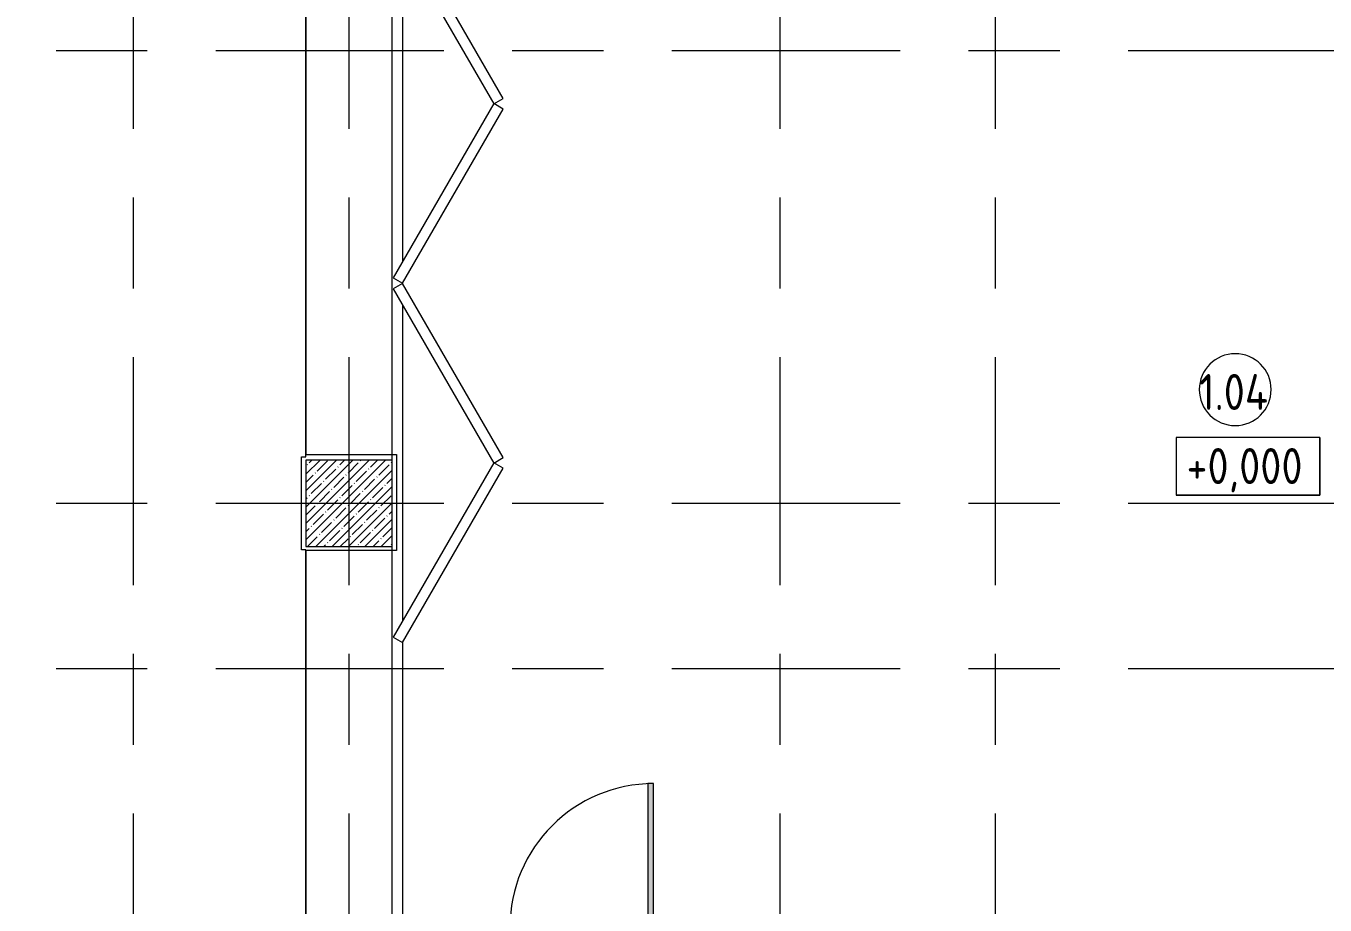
# Model space of a CAD drawing. Header units: millimetres. Extents: x -4029 to 232974, y -8553 to 104777.
# Drawn here: x 11762 to 20803, y 15355 to 21471 of the extents above; entities that cross this region are included whole.
import ezdxf

# ---------------------------------------------------------------- set-up
doc = ezdxf.new("R2010")
doc.units = ezdxf.units.MM
doc.linetypes.add('Осевая', pattern=[3175, 635, -476.25, 1587.5, -476.25])
for name, color, linetype, lineweight in [('A-AREA-BNDY', 7, 'Continuous', 9), ('A-AREA-IDEN', 7, 'Continuous', 9), ('G-ANNO-DIMS', 7, 'Continuous', 9), ('S-COLS', 7, 'Continuous', 9), ('Оси-2', 7, 'Осевая', 9)]:
    doc.layers.add(name, color=color, linetype=linetype, lineweight=lineweight)
for name, color, linetype, lineweight, true_color in [('A-DOOR-1', 7, 'Continuous', 9, 0xaaaaaa), ('A-DOOR-2', 7, 'Continuous', 9, 0xe2e2e2), ('A-DOOR-FRAM-1', 7, 'Continuous', 9, 0xe2e2e2), ('A-DOOR-FRAM-2', 7, 'Continuous', 9, 0xaaaaaa)]:
    doc.layers.add(name, color=color, linetype=linetype, lineweight=lineweight, true_color=true_color)
doc.styles.add('GOST Common', font='', dxfattribs={"width": 0.9, "height": 250})
doc.styles.get('GOST Common').set_extended_font_data('GOST Common')

# ---------------------------------------------------------------- blocks, each defined once
blk = doc.blocks.new('BSC_Колонна _Прямоугольная - 600х600-23295697-План монтажа стен и перегородок 1 этажа в осях 1-12')
at = {"layer": 'S-COLS'}
h = blk.add_hatch(dxfattribs=at)
h.set_pattern_fill('FP_8', color=256, style=0, pattern_type=2)
h.set_pattern_definition([(45, (-14010, -18150), (-57.02463, 57.02463), []), (45, (-13952.975, -18150), (-57.02463, 57.02463), [100.806, -20.161, 3.353, -16.808])])
h.paths.add_polyline_path([(300, -300), (300, 300), (-300, 300), (-300, -300)])
for p, q in [((300, 300), (-300, 300)), ((-300, 300), (-300, -300)), ((300, -300), (300, 300)), ((-300, -300), (300, -300))]:
    blk.add_line(p, q, dxfattribs=at)
blk = doc.blocks.new('110_Дверь_СКБ_1Ст_Внутренняя1 - Д-13 1100x2100h_кладовая-33288301-План монтажа стен и перегородок 1 этажа в осях 1-12')
at = {"layer": 'A-DOOR-1'}
h = blk.add_hatch(dxfattribs=at)
h.set_pattern_fill('FP_41', color=256, style=0, pattern_type=2)
h.set_pattern_definition([(135, (1751.41, 174.685), (-14.14214, -14.14214), []), (225, (1751.41, 174.685), (14.14214, -14.14214), [])])
h.paths.add_polyline_path([(558.8, -110), (562.5, -110), (562.5, 110), (537.5, 110), (537.5, -110)])
at = {"layer": 'A-DOOR-2'}
h = blk.add_hatch(color=256, dxfattribs=at)
h.paths.add_polyline_path([(537.5, 30), (537.5, 110), (512.5, 110), (512.5, 70), (502.5, 70), (502.5, 30), (533.2, 30)])
h.paths.add_polyline_path([(-497.5, 30), (-477.5, 30), (-477.5, 70), (-487.5, 70), (-487.5, 110), (-512.5, 110), (-512.5, 30)])
at = {"layer": 'A-DOOR-FRAM-1'}
for points in [[(512.5, 110), (512.5, 1110), (472.5, 1110), (472.5, 110)], [(-512.5, 110), (-497.5, 110), (-497.5, 118), (-567.5, 118), (-567.5, 110), (-537.5, 110)], [(522.5, 110), (592.5, 110), (592.5, 118), (522.5, 118)], [(-497.5, -110), (-497.5, 30), (-512.5, 30), (-512.5, -110)], [(537.5, -110), (537.5, 30), (522.5, 30), (522.5, -110)], [(-567.5, -118), (-497.5, -118), (-497.5, -110), (-567.5, -110)], [(537.5, -118), (592.5, -118), (592.5, -110), (522.5, -110), (522.5, -118)]]:
    blk.add_hatch(color=256, dxfattribs=at).paths.add_polyline_path(points)
at = {"layer": 'A-DOOR-FRAM-2'}
h = blk.add_hatch(dxfattribs=at)
h.set_pattern_fill('FP_42', color=256, style=0, pattern_type=2)
h.set_pattern_definition([(45, (-371.384, 174.685), (-14.1421, 14.1421), []), (135, (-371.384, 174.685), (-14.1421, -14.1421), [])])
h.paths.add_polyline_path([(-537.5, -110), (-512.5, -110), (-512.5, 110), (-537.5, 110)])
at = {"layer": 'A-DOOR-1'}
for p, q in [((512.5, 1110), (472.5, 1110)), ((472.5, 1110), (472.5, 110)), ((512.5, 110), (512.5, 1110)), ((472.5, 110), (512.5, 110))]:
    blk.add_line(p, q, dxfattribs=at)
blk.add_arc((512.5, 110), 1000, 90, 180, dxfattribs=at)
at = {"layer": 'A-DOOR-FRAM-2'}
for p, q in [((-497.5, 118), (-567.5, 118)), ((-567.5, 118), (-567.5, 110)), ((-567.5, 110), (-497.5, 110)), ((-512.5, 110), (-537.5, 110)), ((-537.5, 110), (-537.5, -110)), ((-487.5, 110), (-512.5, 110)), ((-512.5, 110), (-512.5, 30)), ((-512.5, -110), (-512.5, 110)), ((-497.5, 110), (-512.5, 110)), ((-512.5, 110), (-512.5, 109)), ((-512.5, 109), (-497.5, 109)), ((-497.5, 110), (-497.5, 118)), ((-497.5, 109), (-497.5, 110)), ((-487.5, 70), (-487.5, 110)), ((512.5, 110), (512.5, 70)), ((537.5, 110), (512.5, 110)), ((592.5, 118), (522.5, 118)), ((522.5, 118), (522.5, 110)), ((537.5, 110), (522.5, 110)), ((522.5, 110), (522.5, 109)), ((522.5, 110), (592.5, 110)), ((522.5, 109), (537.5, 109)), ((537.5, 30), (537.5, 110)), ((562.5, 110), (537.5, 110)), ((537.5, 110), (537.5, -110)), ((537.5, 109), (537.5, 110)), ((562.5, -110), (562.5, 110)), ((592.5, 110), (592.5, 118)), ((-512.5, 30), (-477.5, 30)), ((-497.5, 30), (-512.5, 30)), ((-512.5, 30), (-512.5, -110)), ((-497.5, -110), (-497.5, 30)), ((-477.5, 70), (-487.5, 70)), ((-477.5, 30), (-477.5, 70)), ((512.5, 70), (502.5, 70)), ((502.5, 70), (502.5, 30)), ((502.5, 30), (537.5, 30)), ((537.5, 30), (522.5, 30)), ((522.5, 30), (522.5, -110)), ((537.5, -110), (537.5, 30)), ((-497.5, -110), (-567.5, -110)), ((-567.5, -110), (-567.5, -118)), ((-567.5, -118), (-497.5, -118)), ((-537.5, -110), (-512.5, -110)), ((-512.5, -110), (-497.5, -110)), ((-497.5, -118), (-497.5, -110)), ((522.5, -110), (537.5, -110)), ((592.5, -110), (522.5, -110)), ((522.5, -110), (522.5, -118)), ((522.5, -118), (592.5, -118)), ((537.5, -110), (562.5, -110)), ((592.5, -118), (592.5, -110))]:
    blk.add_line(p, q, dxfattribs=at)
blk = doc.blocks.new('DOR__перегородка__Прямоугольная - ТП-2_ Вн_ДПГ_9480х4200h_2-23998078-План монтажа стен и перегородок 1 этажа в осях 1-12')
at = {"layer": 'A-DOOR-1'}
for p, q in [((0, 0), (2650, 0)), ((3250, 0), (6400, 0)), ((7000, 0), (9480, 0)), ((0, -75), (1987.4, -75)), ((2137.4, -75), (4324.5, -75)), ((4474.5, -75), (4486.7, -75)), ((4636.7, -75), (6823.8, -75)), ((6973.8, -75), (6985, -75)), ((7135, -75), (9323.2, -75)), ((9105.2, -200.9), (9105.2, -75)), ((9180.2, -157.6), (9180.2, -75)), ((9255.2, -114.3), (9255.2, -75)), ((9473.2, -75), (9480, -75)), ((9330.2, -1474.2), (9330.2, -157.6)), ((9405.2, -1474.2), (9405.2, -114.3)), ((9180.2, -1474.2), (9180.2, -244.2)), ((9255.2, -1474.2), (9255.2, -200.9)), ((9105.2, -1474.2), (9105.2, -287.5)), ((9480, -1474.2), (9480, -450)), ((9105.2, -1474.2), (9480, -1474.2))]:
    blk.add_line(p, q, dxfattribs=at)
at = {"layer": 'A-DOOR-FRAM-2'}
for p, q in [((2019.1, -6.7), (1981.6, -71.7)), ((1981.6, -71.7), (3193.9, -771.8)), ((3231.5, -706.9), (2019.1, -6.7)), ((4442.7, -6.7), (3230.4, -706.9)), ((3267.9, -771.8), (4480.3, -71.7)), ((4480.3, -71.7), (4442.7, -6.7)), ((4518.4, -6.7), (4480.9, -71.7)), ((4480.9, -71.7), (5693.3, -771.8)), ((5730.8, -706.9), (4518.4, -6.7)), ((6942.1, -6.7), (5729.7, -706.9)), ((5767.3, -771.8), (6979.6, -71.7)), ((6979.6, -71.7), (6942.1, -6.7)), ((7016.7, -6.7), (6979.2, -71.7)), ((6979.2, -71.7), (8191.6, -771.8)), ((8229.1, -706.9), (7016.7, -6.7)), ((9441.4, -6.7), (8229.1, -706.9)), ((8266.6, -771.8), (9478.9, -71.7)), ((9478.9, -71.7), (9441.4, -6.7)), ((3193.9, -771.8), (3231.5, -706.9)), ((3230.4, -706.9), (3267.9, -771.8)), ((5693.3, -771.8), (5730.8, -706.9)), ((5729.7, -706.9), (5767.3, -771.8)), ((8191.6, -771.8), (8229.1, -706.9)), ((8229.1, -706.9), (8266.6, -771.8))]:
    blk.add_line(p, q, dxfattribs=at)
blk = doc.blocks.new('Марка_Помещения - Номер-25198446-План монтажа стен и перегородок 1 этажа в осях 1-12')
at = {"layer": 'A-AREA-IDEN'}
for start, end in [(360, 180), (180, 360)]:
    blk.add_arc((0, 0), 2.5, start, end, dxfattribs=at)
blk = doc.blocks.new('Высотные отметки - 10х4_h_-17668695-План монтажа стен и перегородок 1 этажа в осях 1-12')
at = {"layer": 'G-ANNO-DIMS'}
for p, q in [((-5, 4), (-5, 0)), ((5, 4), (-5, 4)), ((5, 4), (-5, 4)), ((-5, 4), (-5, 0)), ((5, 4), (5, 0)), ((5, 0), (5, 4)), ((5, 0), (-5, 0)), ((-5, 0), (5, 0))]:
    blk.add_line(p, q, dxfattribs=at)

msp = doc.modelspace()

# ---------------------------------------------------------------- linework, layer by layer
at = {"layer": 'A-AREA-BNDY', "flags": 128}
for points in [[(13710, 15225.5001), (13710, 17825.5001), (13679, 17825.5001), (13679, 18474.5001), (13710, 18474.5001), (13710, 18484.5001), (13710, 21574.5), (13679, 21574.5), (13679, 22224.5), (13710, 22224.5), (13710, 22226.5), (13710, 24659.4999), (13689, 24659.4999), (13689, 27150), (13460.2565, 27150), (9731, 27150)], [(21879, 26848.9999), (20221, 26848.9999), (20221, 26476.1866), (18741.2566, 26476.1866), (18741.2566, 26269), (18079.2566, 26269), (18079.2566, 26473.9999), (14781, 26473.9999), (14781, 24658.9999), (13710, 24658.9999), (13710, 22232), (14341, 22232), (14341, 21569), (13710, 21569), (13710, 18490.0001), (14341, 18490.0001), (14341, 17821.0001), (13710, 17821.0001), (13710, 15231.0001), (20231, 15231.0001), (20231, 12120.9998), (22569, 12120.9998)]]:
    msp.add_lwpolyline(points, dxfattribs=at)
at = {"layer": 'Оси-2'}
for p, q in [((12510, 593.7414), (12510, 24898.0711)), ((14010, 593.7414), (14010, 24898.0711)), ((17010, 593.7414), (17010, 24898.0711)), ((18510, 593.7414), (18510, 24898.0711)), ((-728.7494, 21300.0001), (36035.9723, 21300.0001)), ((-728.7494, 18150.0001), (36035.9723, 18150.0001)), ((-728.7494, 17000.0001), (36035.9723, 17000.0001))]:
    msp.add_line(p, q, dxfattribs=at)

# ---------------------------------------------------------------- block references
at = {"layer": 'A-AREA-IDEN', "xscale": 99.99999999999993, "yscale": 99.99999999999993, "zscale": 99.99999999999993}
msp.add_blockref('Марка_Помещения - Номер-25198446-План монтажа стен и перегородок 1 этажа в осях 1-12', (20177.8292, 18941.1849), dxfattribs=at)
at = {"layer": 'A-DOOR-1', "rotation": 90.00000000000044}
msp.add_blockref('DOR__перегородка__Прямоугольная - ТП-2_ Вн_ДПГ_9480х4200h_2-23998078-План монтажа стен и перегородок 1 этажа в осях 1-12', (14310, 15199.9999), dxfattribs=at)
at = {"layer": 'A-DOOR-1'}
msp.add_blockref('110_Дверь_СКБ_1Ст_Внутренняя1 - Д-13 1100x2100h_кладовая-33288301-План монтажа стен и перегородок 1 этажа в осях 1-12', (15617.5, 15090), dxfattribs=at)
at = {"layer": 'G-ANNO-DIMS', "xscale": 99.99999999999993, "yscale": 99.99999999999993, "zscale": 99.99999999999993}
msp.add_blockref('Высотные отметки - 10х4_h_-17668695-План монтажа стен и перегородок 1 этажа в осях 1-12', (20267.3042, 18207.7849), dxfattribs=at)
at = {"layer": 'S-COLS'}
msp.add_blockref('BSC_Колонна _Прямоугольная - 600х600-23295697-План монтажа стен и перегородок 1 этажа в осях 1-12', (14010, 18150.0001), dxfattribs=at)

# ---------------------------------------------------------------- texts
at = {"layer": 'A-AREA-IDEN', "insert": (19926.9461, 19049.7442), "char_height": 250, "width": 627.721312, "attachment_point": 1, "style": 'GOST Common'}
msp.add_mtext('1.04', dxfattribs=at)
at = {"layer": 'G-ANNO-DIMS', "insert": (19838.6281, 18534.492), "char_height": 250, "width": 1028.822569, "attachment_point": 1, "line_spacing_factor": 1.022761, "style": 'GOST Common'}
msp.add_mtext('+0,000', dxfattribs=at)

doc.saveas('drawing.dxf')
